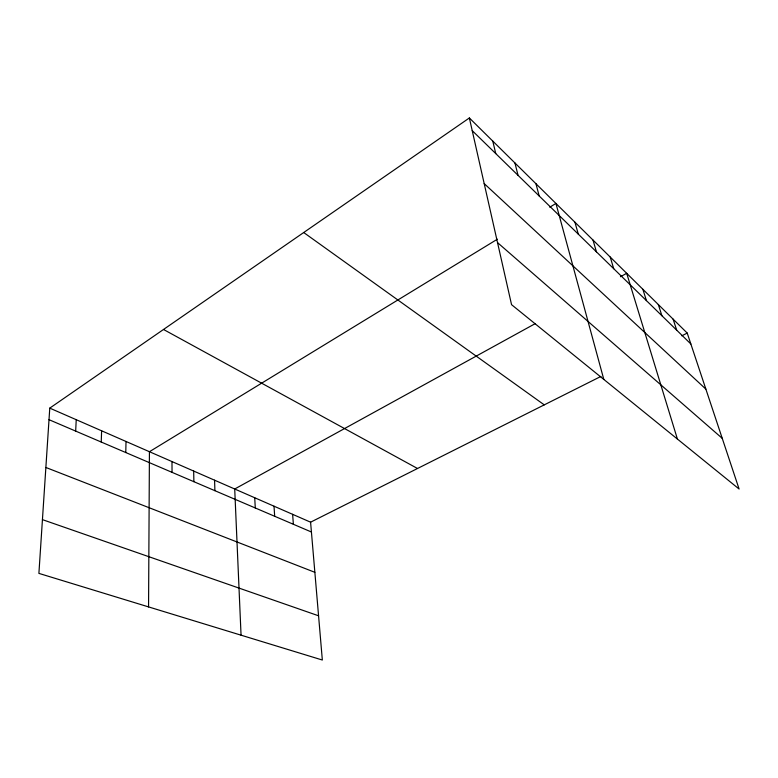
<?xml version="1.0" encoding="UTF-8"?>
<svg xmlns="http://www.w3.org/2000/svg" width="778" height="778" viewBox="0 0 778 778"><rect width="100%" height="100%" fill="white"/><g stroke="black" fill="none" stroke-linecap="round" stroke-linejoin="round"><path stroke-width="1.17" d="M148.559 606.908L149.434 451.717L497.375 239.206M125.783 452.553L126.007 441.466M101.237 442.04L101.617 430.808M75.67 431.1L76.234 419.702M49.773 408.129L38.9 573.386L322.335 660.026L310.587 522.184L49.773 408.129L469.358 117.974L687.227 333.081L739.1 489.031L511.554 304.675L469.358 117.974M549.754 207.22L555.93 203.447L603.816 379.431M535.468 323.502L234.713 489.002L241.054 635.179M620.465 276.725L626.689 273.302L677.405 439.045M310.587 522.184L600.937 376.406M681.8 335.804L687.227 333.081M42.43 519.636L318.572 615.797M45.863 467.471L314.857 572.316M49.004 419.682L311.424 532.006M163.506 329.473L417.514 468.502M303.712 232.525L544.25 404.861M497.521 242.6L722.247 438.345M484.198 183.608L705.87 389.117M472.227 130.636L690.864 343.993M673.096 319.116L676.704 330.173M658.324 304.529L661.903 315.742M642.871 289.28L646.421 300.629M610.244 257.061L613.716 268.711M593.001 240.042L596.425 251.839M574.923 222.197L578.287 234.129M535.964 183.725L539.164 195.959M514.939 162.972L518.041 175.351M492.766 141.081L495.761 153.606M292.625 514.326L293.374 524.275M274.012 506.186L274.673 516.271M254.727 497.755L255.281 507.976M214.572 480.201L214.903 490.694M193.673 471.06L193.887 481.699M171.977 461.568L172.055 472.353"/></g></svg>
